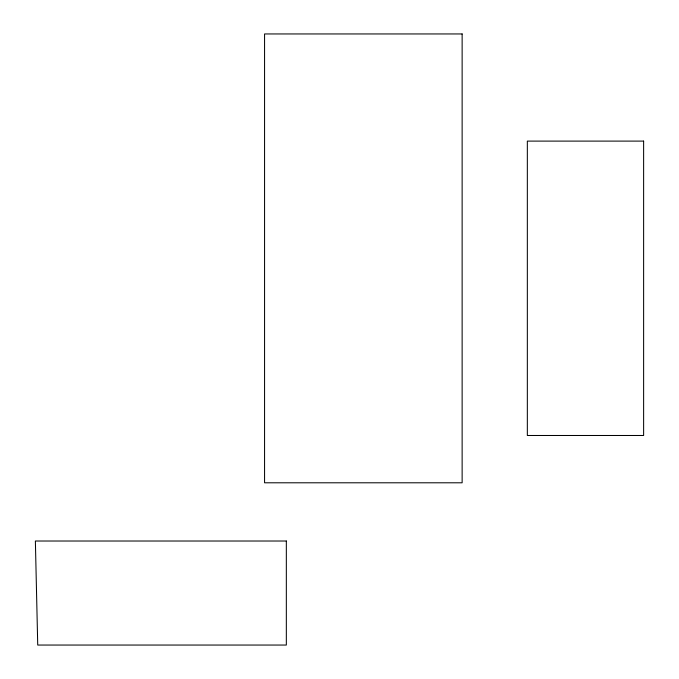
<?xml version="1.0" encoding="UTF-8"?>
<svg xmlns="http://www.w3.org/2000/svg" width="679" height="679" viewBox="0 0 679 679"><rect width="100%" height="100%" fill="white"/><g stroke="black" fill="none" stroke-linecap="round" stroke-linejoin="round"><path stroke-width="1.02" d="M462.136 33.95L264.564 33.95L264.564 482.794L462.136 482.794L462.136 33.95M643.624 141.105L527.337 141.105L527.337 435.485L643.624 435.485L643.624 141.105M286.334 541.019L35.376 541.019L37.727 645.05L286.334 645.05L286.334 541.019"/></g></svg>
